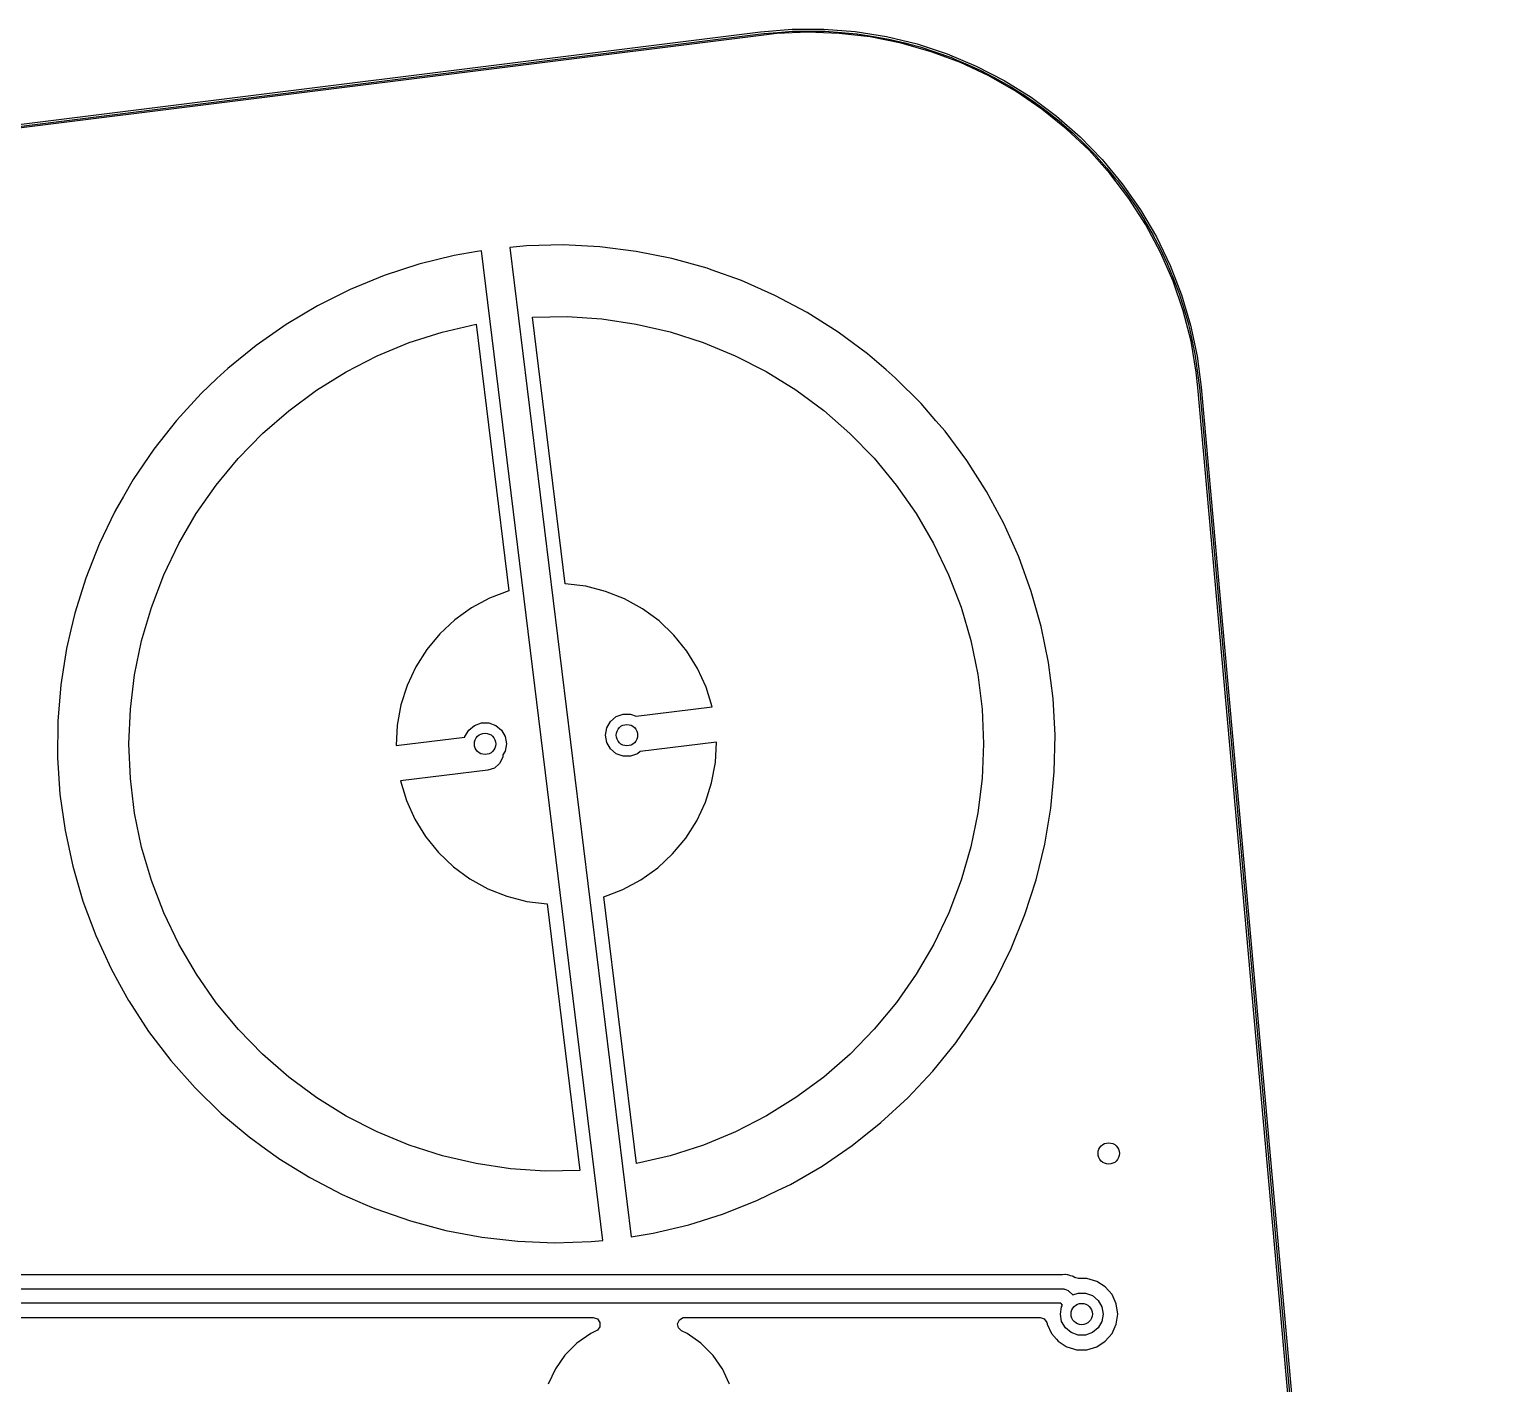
# Model space of a CAD drawing. Extents: x -114 to 114, y -62 to 23.
# Drawn here: x 93.16 to 113.67, y 0.78 to 19.8 of the extents above; entities that cross this region are included whole.
import ezdxf

# ---------------------------------------------------------------- set-up
doc = ezdxf.new("R2010")
doc.units = 0
doc.layers.add('BLACK', color=7, linetype='CONTINUOUS')

msp = doc.modelspace()

# ---------------------------------------------------------------- linework, layer by layer
at = {"layer": 'BLACK', "linetype": 'CONTINUOUS'}
for p, q in [((89.5563, 18.0278), (103.431, 19.7596)), ((103.437, 19.7099), (89.5625, 17.9782)), ((89.6302, 18.0114), (103.433, 19.7341)), ((103.431, 19.7596), (103.873, 19.7968)), ((103.431, 19.7596), (103.431, 19.7596)), ((103.433, 19.7341), (103.435, 19.7343)), ((103.435, 19.7343), (103.479, 19.738)), ((103.656, 19.7372), (103.437, 19.7099)), ((103.437, 19.7099), (103.437, 19.7099)), ((103.479, 19.738), (103.669, 19.754)), ((104.095, 19.7565), (103.656, 19.7372)), ((103.669, 19.754), (103.669, 19.754)), ((103.669, 19.754), (103.67, 19.754)), ((103.67, 19.7541), (103.878, 19.7711)), ((103.67, 19.754), (103.67, 19.7541)), ((103.873, 19.7968), (104.317, 19.7984)), ((103.878, 19.7711), (103.882, 19.7713)), ((103.882, 19.7713), (104.115, 19.7722)), ((104.534, 19.7405), (104.095, 19.7565)), ((104.115, 19.7722), (104.331, 19.7716)), ((104.317, 19.7984), (104.759, 19.7645)), ((104.331, 19.7716), (104.335, 19.7715)), ((104.335, 19.7715), (104.566, 19.7537)), ((104.971, 19.6893), (104.534, 19.7405)), ((104.566, 19.7537), (104.782, 19.7348)), ((104.759, 19.7645), (105.197, 19.6953)), ((104.782, 19.7348), (104.786, 19.7344)), ((104.786, 19.7344), (105.015, 19.6982)), ((105.015, 19.6982), (105.229, 19.661)), ((105.197, 19.6953), (105.628, 19.5911)), ((105.402, 19.6032), (104.971, 19.6893)), ((105.229, 19.661), (105.232, 19.6604)), ((105.232, 19.6604), (105.458, 19.6059)), ((105.825, 19.4829), (105.402, 19.6032)), ((105.458, 19.6059), (105.506, 19.5933)), ((105.506, 19.5933), (105.669, 19.5507)), ((105.628, 19.5911), (106.049, 19.4527)), ((105.669, 19.5507), (105.671, 19.5499)), ((105.671, 19.5499), (105.891, 19.4777)), ((106.237, 19.329), (105.825, 19.4829)), ((105.891, 19.4777), (105.892, 19.4774)), ((105.892, 19.4774), (106.097, 19.4047)), ((106.049, 19.4527), (106.458, 19.281)), ((106.097, 19.4047), (106.1, 19.4037)), ((106.1, 19.4037), (106.158, 19.3794)), ((106.158, 19.3794), (106.313, 19.3142)), ((106.636, 19.1426), (106.237, 19.329)), ((106.313, 19.3142), (106.314, 19.3136)), ((106.314, 19.3136), (106.512, 19.2239)), ((106.458, 19.281), (106.851, 19.0771)), ((106.512, 19.2239), (106.515, 19.2228)), ((106.515, 19.2228), (106.699, 19.1273)), ((107.018, 18.9248), (106.636, 19.1426)), ((106.699, 19.1273), (106.72, 19.1165)), ((106.72, 19.1165), (106.721, 19.1158)), ((106.721, 19.1158), (106.88, 19.0269)), ((106.851, 19.0771), (107.228, 18.8422)), ((106.88, 19.0269), (106.911, 19.0096)), ((106.911, 19.0096), (106.913, 19.0083)), ((106.913, 19.0083), (106.952, 18.9842)), ((106.952, 18.9842), (107.109, 18.886)), ((107.381, 18.6771), (107.018, 18.9248)), ((107.109, 18.886), (107.111, 18.885)), ((107.111, 18.885), (107.291, 18.7632)), ((107.228, 18.8422), (107.584, 18.578)), ((107.291, 18.7632), (107.293, 18.7619)), ((107.293, 18.7619), (107.38, 18.6976)), ((107.38, 18.6976), (107.478, 18.6243)), ((107.723, 18.4011), (107.381, 18.6771)), ((107.478, 18.6243), (107.48, 18.623)), ((107.48, 18.623), (107.65, 18.4864)), ((107.584, 18.578), (107.917, 18.286)), ((107.65, 18.4864), (107.651, 18.4851)), ((107.651, 18.4851), (107.825, 18.333)), ((108.042, 18.0985), (107.723, 18.4011)), ((107.825, 18.333), (107.827, 18.3315)), ((107.827, 18.3315), (107.984, 18.1811)), ((107.917, 18.286), (108.227, 17.9683)), ((107.984, 18.1811), (107.985, 18.1798)), ((107.985, 18.1798), (108.146, 18.0143)), ((108.336, 17.7713), (108.042, 18.0985)), ((108.146, 18.0143), (108.148, 18.0125)), ((108.148, 18.0125), (108.292, 17.8493)), ((108.227, 17.9683), (108.509, 17.6267)), ((108.292, 17.8493), (108.293, 17.8481)), ((108.293, 17.8481), (108.312, 17.8255)), ((108.312, 17.8255), (108.416, 17.7)), ((108.603, 17.4216), (108.336, 17.7713)), ((108.416, 17.7), (108.44, 17.6702)), ((108.44, 17.6702), (108.442, 17.6681)), ((108.442, 17.6681), (108.572, 17.4934)), ((108.509, 17.6267), (108.764, 17.2636)), ((108.572, 17.4934), (108.572, 17.4923)), ((108.572, 17.4923), (108.705, 17.3031)), ((108.841, 17.0516), (108.603, 17.4216)), ((108.705, 17.3031), (108.707, 17.3007)), ((108.707, 17.3007), (108.821, 17.1157)), ((108.764, 17.2636), (108.988, 16.8812)), ((108.821, 17.1157), (108.822, 17.1147)), ((108.822, 17.1147), (108.939, 16.9154)), ((109.048, 16.6638), (108.841, 17.0516)), ((108.939, 16.9154), (108.94, 16.9127)), ((108.94, 16.9127), (109.039, 16.7185)), ((108.988, 16.8812), (109.181, 16.4821)), ((99.1283, 16.6215), (98.63, 16.4982)), ((99.4496, 16.6765), (99.1283, 16.6215)), ((99.5094, 16.6867), (99.4496, 16.6765)), ((101.215, 2.79279), (99.5094, 16.6867)), ((100.145, 16.7572), (99.9065, 16.7342)), ((99.9065, 16.7342), (101.612, 2.84362)), ((100.659, 16.7689), (100.145, 16.7572)), ((100.145, 16.7572), (100.145, 16.7572)), ((100.145, 16.7572), (100.145, 16.7572)), ((101.171, 16.7429), (100.659, 16.7689)), ((100.659, 16.7689), (100.659, 16.7689)), ((100.659, 16.7689), (100.659, 16.7689)), ((101.681, 16.6795), (101.171, 16.7429)), ((102.184, 16.5789), (101.681, 16.6795)), ((101.681, 16.6795), (101.681, 16.6795)), ((101.681, 16.6795), (101.681, 16.6795)), ((101.681, 16.6795), (101.681, 16.6795)), ((109.039, 16.7185), (109.14, 16.5097)), ((109.223, 16.2605), (109.048, 16.6638)), ((98.63, 16.4982), (98.142, 16.3387)), ((102.679, 16.4417), (102.184, 16.5789)), ((102.184, 16.5789), (102.184, 16.5789)), ((102.184, 16.5789), (102.184, 16.5789)), ((102.736, 16.421), (102.679, 16.4417)), ((102.679, 16.4417), (102.679, 16.4417)), ((102.679, 16.4417), (102.679, 16.4417)), ((102.679, 16.4417), (102.679, 16.4417)), ((103.162, 16.2686), (102.736, 16.421)), ((109.14, 16.5097), (109.141, 16.5068)), ((109.141, 16.5068), (109.223, 16.3053)), ((109.181, 16.4821), (109.342, 16.0688)), ((98.142, 16.3387), (97.667, 16.1439)), ((103.632, 16.0606), (103.162, 16.2686)), ((109.223, 16.3053), (109.307, 16.0889)), ((109.366, 15.8446), (109.223, 16.2605)), ((97.667, 16.1439), (97.2076, 15.9148)), ((104.084, 15.8188), (103.632, 16.0606)), ((109.307, 16.0889), (109.308, 16.0857)), ((109.308, 16.0857), (109.372, 15.8785)), ((109.342, 16.0688), (109.469, 15.6439)), ((97.2076, 15.9148), (96.7662, 15.6528)), ((97.2076, 15.9148), (97.2076, 15.9148)), ((104.518, 15.5445), (104.084, 15.8188)), ((104.084, 15.8188), (104.084, 15.8188)), ((109.475, 15.4185), (109.366, 15.8446)), ((109.372, 15.8785), (109.439, 15.6558)), ((96.7662, 15.6527), (96.3451, 15.359)), ((96.7662, 15.6528), (96.7662, 15.6527)), ((98.9593, 15.547), (99.4342, 15.6579)), ((99.4342, 15.6579), (99.8939, 11.9136)), ((100.228, 15.7554), (100.716, 15.7627)), ((100.688, 12.0111), (100.228, 15.7554)), ((100.716, 15.7627), (101.202, 15.7303)), ((101.202, 15.7303), (101.685, 15.6584)), ((101.685, 15.6584), (102.16, 15.5477)), ((109.439, 15.6558), (109.44, 15.6522)), ((109.44, 15.6522), (109.447, 15.6173)), ((109.447, 15.6173), (109.486, 15.4416)), ((109.469, 15.6439), (109.561, 15.2102)), ((98.0443, 15.2114), (98.495, 15.3978)), ((98.495, 15.3978), (98.9593, 15.547)), ((102.16, 15.5477), (102.624, 15.3987)), ((102.624, 15.3987), (103.075, 15.2126)), ((104.931, 15.2391), (104.518, 15.5445)), ((109.549, 14.985), (109.475, 15.4185)), ((109.486, 15.4416), (109.534, 15.2133)), ((96.3451, 15.359), (95.9467, 15.0353)), ((97.6103, 14.9891), (98.0443, 15.2114)), ((103.075, 15.2126), (103.509, 14.9904)), ((105.192, 15.0146), (104.931, 15.2391)), ((104.931, 15.2391), (104.931, 15.2391)), ((104.931, 15.2391), (104.931, 15.2391)), ((109.534, 15.2133), (109.535, 15.2094)), ((109.535, 15.2094), (109.563, 15.0012)), ((109.561, 15.2102), (109.618, 14.7705)), ((95.9467, 15.0353), (95.796, 14.8932)), ((97.1958, 14.7322), (97.6103, 14.9891)), ((103.509, 14.9904), (103.924, 14.7337)), ((105.32, 14.9044), (105.192, 15.0146)), ((109.569, 14.766), (109.549, 14.985)), ((109.563, 15.0012), (109.593, 14.7693)), ((95.796, 14.8932), (95.5731, 14.6832)), ((105.684, 14.542), (105.32, 14.9044)), ((105.32, 14.9044), (105.32, 14.9044)), ((109.593, 14.7693), (109.593, 14.7673)), ((109.618, 14.7705), (109.618, 14.7705)), ((109.618, 14.7705), (113.67, -30.4187)), ((95.5731, 14.6832), (95.2263, 14.3047)), ((95.5731, 14.6832), (95.5731, 14.6832)), ((95.5731, 14.6832), (95.5731, 14.6832)), ((95.5731, 14.6832), (95.5731, 14.6832)), ((96.8035, 14.4425), (97.1958, 14.7322)), ((103.924, 14.7337), (104.316, 14.4442)), ((113.621, -30.4231), (109.569, 14.766)), ((109.569, 14.766), (109.569, 14.766)), ((109.593, 14.7673), (110.351, 6.31044)), ((96.436, 14.1219), (96.8035, 14.4425)), ((104.316, 14.4442), (104.684, 14.1238)), ((105.892, 14.3015), (105.684, 14.542)), ((105.684, 14.542), (105.684, 14.542)), ((95.2263, 14.3047), (94.9081, 13.9018)), ((95.2263, 14.3047), (95.2263, 14.3047)), ((106.02, 14.154), (105.892, 14.3015)), ((106.327, 13.7424), (106.02, 14.154)), ((96.0957, 13.7726), (96.436, 14.1219)), ((104.684, 14.1238), (105.024, 13.7745)), ((94.9081, 13.9018), (94.6203, 13.4767)), ((94.9081, 13.9018), (94.9081, 13.9018)), ((95.785, 13.3967), (96.0957, 13.7726)), ((105.024, 13.7745), (105.335, 13.3988)), ((106.603, 13.3094), (106.327, 13.7424)), ((94.6203, 13.4767), (94.4831, 13.2381)), ((95.5058, 12.9968), (95.785, 13.3967)), ((105.335, 13.3988), (105.614, 12.9991)), ((94.4831, 13.2381), (94.3664, 13.0352)), ((106.846, 12.8574), (106.603, 13.3094)), ((94.3585, 13.0195), (94.1467, 12.5792)), ((94.3644, 13.0316), (94.3585, 13.0195)), ((94.3664, 13.0352), (94.3644, 13.0316)), ((95.26, 12.5756), (95.5058, 12.9968)), ((105.614, 12.9991), (105.86, 12.578)), ((107.056, 12.3887), (106.846, 12.8574)), ((94.1418, 12.5691), (93.9536, 12.0914)), ((94.1467, 12.5792), (94.1418, 12.5691)), ((95.0492, 12.1359), (95.26, 12.5756)), ((105.86, 12.578), (106.071, 12.1383)), ((107.23, 11.906), (107.056, 12.3887)), ((94.8749, 11.6804), (95.0492, 12.1359)), ((106.071, 12.1383), (106.246, 11.6829)), ((93.9536, 12.0914), (93.8009, 11.6013)), ((93.9536, 12.0914), (93.9536, 12.0914)), ((99.8939, 11.9136), (99.6249, 11.8108)), ((100.974, 11.9764), (100.688, 12.0111)), ((101.253, 11.9055), (100.974, 11.9764)), ((101.521, 11.7996), (101.253, 11.9055)), ((107.369, 11.4118), (107.23, 11.906)), ((99.6249, 11.8108), (99.3713, 11.6745)), ((101.773, 11.6603), (101.521, 11.7996)), ((93.8009, 11.6013), (93.7463, 11.3663)), ((93.8009, 11.6013), (93.8009, 11.6013)), ((93.8009, 11.6013), (93.8009, 11.6013)), ((93.8009, 11.6013), (93.8009, 11.6013)), ((94.7381, 11.2123), (94.8749, 11.6804)), ((99.1371, 11.5069), (98.9262, 11.3108)), ((99.3713, 11.6745), (99.1371, 11.5069)), ((102.005, 11.49), (101.773, 11.6603)), ((102.214, 11.2914), (102.005, 11.49)), ((106.246, 11.6829), (106.383, 11.2149)), ((93.7463, 11.3663), (93.6846, 11.1013)), ((98.9262, 11.3108), (98.7421, 11.0894)), ((102.395, 11.0678), (102.214, 11.2914)), ((107.472, 10.9087), (107.369, 11.4118)), ((93.6846, 11.1013), (93.6052, 10.5941)), ((94.6397, 10.7347), (94.7381, 11.2123)), ((98.7421, 11.0894), (98.5878, 10.8462)), ((106.383, 11.2149), (106.481, 10.7373)), ((102.546, 10.8229), (102.395, 11.0678)), ((107.537, 10.3995), (107.472, 10.9087)), ((94.5805, 10.2506), (94.6397, 10.7347)), ((98.5878, 10.8462), (98.4658, 10.5854)), ((102.665, 10.5606), (102.546, 10.8229)), ((106.481, 10.7373), (106.541, 10.2533)), ((93.6052, 10.5941), (93.5631, 10.0824)), ((93.6052, 10.5941), (93.6052, 10.5941)), ((98.4658, 10.5854), (98.3782, 10.3111)), ((102.75, 10.2853), (102.665, 10.5606)), ((98.3782, 10.3111), (98.3262, 10.0278)), ((101.682, 10.1542), (102.75, 10.2853)), ((107.565, 9.88691), (107.537, 10.3995)), ((93.5631, 10.0824), (93.5586, 9.56908)), ((93.5631, 10.0824), (93.5631, 10.0824)), ((94.5608, 9.76334), (94.5805, 10.2506)), ((99.4108, 10.0245), (99.5087, 10.0601)), ((99.5087, 10.0601), (99.6129, 10.0601)), ((99.6129, 10.0601), (99.7108, 10.0245)), ((101.271, 9.98913), (101.324, 10.0794)), ((101.324, 10.0794), (101.403, 10.1463)), ((101.403, 10.1463), (101.501, 10.182)), ((101.501, 10.182), (101.605, 10.182)), ((101.605, 10.182), (101.682, 10.1542)), ((106.541, 10.2533), (106.561, 9.76598)), ((98.3262, 10.0278), (98.3109, 9.74029)), ((98.3109, 9.74029), (99.2774, 9.85896)), ((99.2774, 9.85896), (99.2789, 9.86726)), ((99.2789, 9.86726), (99.331, 9.95749)), ((99.331, 9.95749), (99.4108, 10.0245)), ((99.7108, 10.0245), (99.7906, 9.95749)), ((99.7906, 9.95749), (99.8427, 9.86726)), ((99.8427, 9.86726), (99.8608, 9.76466)), ((101.253, 9.88653), (101.271, 9.98913)), ((101.271, 9.78392), (101.253, 9.88653)), ((107.555, 9.37364), (107.565, 9.88691)), ((94.5807, 9.27607), (94.5608, 9.76334)), ((99.8427, 9.66205), (99.8115, 9.60808)), ((99.8608, 9.76466), (99.8427, 9.66205)), ((101.324, 9.69369), (101.271, 9.78392)), ((101.403, 9.62672), (101.324, 9.69369)), ((101.74, 9.65759), (101.703, 9.62672)), ((102.811, 9.78903), (101.74, 9.65759)), ((102.795, 9.50147), (102.811, 9.78903)), ((106.561, 9.76598), (106.541, 9.27871)), ((93.5586, 9.56908), (93.5586, 9.56907)), ((93.5586, 9.56907), (93.5917, 9.05677)), ((99.7652, 9.48888), (99.6913, 9.4252)), ((99.8092, 9.57598), (99.7652, 9.48888)), ((99.8115, 9.60808), (99.8092, 9.57598)), ((101.501, 9.59109), (101.403, 9.62672)), ((101.605, 9.59109), (101.501, 9.59109)), ((101.703, 9.62672), (101.605, 9.59109)), ((102.743, 9.21822), (102.795, 9.50147)), ((94.6401, 8.79203), (94.5807, 9.27607)), ((99.5987, 9.39465), (98.3719, 9.24402)), ((98.3719, 9.24402), (98.4563, 8.9687)), ((99.6913, 9.4252), (99.5987, 9.39465)), ((106.541, 9.27871), (106.482, 8.79464)), ((107.507, 8.86246), (107.555, 9.37364)), ((93.5917, 9.05677), (93.5917, 9.05675)), ((93.5917, 9.05675), (93.6623, 8.54828)), ((102.656, 8.94393), (102.743, 9.21822)), ((98.4563, 8.9687), (98.5752, 8.70643)), ((102.534, 8.68307), (102.656, 8.94393)), ((107.423, 8.35613), (107.507, 8.86246)), ((94.7387, 8.31441), (94.6401, 8.79203)), ((98.5752, 8.70643), (98.7266, 8.46149)), ((102.379, 8.43994), (102.534, 8.68307)), ((106.482, 8.79464), (106.384, 8.31698)), ((93.6623, 8.54828), (93.6623, 8.54828)), ((93.6623, 8.54828), (93.6623, 8.54827)), ((93.6623, 8.54827), (93.7699, 8.0463)), ((98.7266, 8.46149), (98.9081, 8.23789)), ((102.195, 8.2185), (102.379, 8.43994)), ((94.8757, 7.84638), (94.7387, 8.31441)), ((98.9081, 8.23789), (99.1166, 8.03931)), ((101.985, 8.02239), (102.195, 8.2185)), ((106.384, 8.31698), (106.247, 7.84889)), ((107.301, 7.85736), (107.423, 8.35613)), ((93.7699, 8.0463), (93.914, 7.55357)), ((99.1166, 8.03931), (99.3488, 7.86898)), ((101.75, 7.85481), (101.985, 8.02239)), ((95.0503, 7.39102), (94.8757, 7.84638)), ((99.3488, 7.86898), (99.6009, 7.72971)), ((101.497, 7.71852), (101.75, 7.85481)), ((106.247, 7.84889), (106.072, 7.39345)), ((107.143, 7.36884), (107.301, 7.85736)), ((99.6009, 7.72971), (99.8686, 7.62377)), ((99.8686, 7.62377), (100.148, 7.5529)), ((101.228, 7.61575), (101.497, 7.71852)), ((101.687, 3.87138), (101.228, 7.61575)), ((93.914, 7.55357), (94.0938, 7.07271)), ((95.2612, 6.95134), (95.0503, 7.39102)), ((100.148, 7.5529), (100.434, 7.51826)), ((100.434, 7.51826), (100.893, 3.77388)), ((106.072, 7.39345), (105.862, 6.95368)), ((106.95, 6.89319), (107.143, 7.36884)), ((94.0938, 7.07271), (94.0938, 7.0727)), ((94.0938, 7.0727), (94.0938, 7.0727)), ((94.0938, 7.0727), (94.3083, 6.60632)), ((95.5072, 6.53024), (95.2612, 6.95134)), ((105.862, 6.95368), (105.616, 6.53247)), ((106.723, 6.43296), (106.95, 6.89319)), ((94.3083, 6.60632), (94.3083, 6.60631)), ((94.3083, 6.60631), (94.427, 6.39131)), ((94.427, 6.39131), (94.5547, 6.15994)), ((95.7866, 6.13052), (95.5072, 6.53024)), ((105.616, 6.53247), (105.337, 6.13262)), ((106.462, 5.99062), (106.723, 6.43296)), ((94.5547, 6.15994), (94.5564, 6.15686)), ((94.5564, 6.15686), (94.5564, 6.15686)), ((94.5564, 6.15686), (94.8368, 5.72682)), ((110.351, 6.31044), (113.645, -30.4189)), ((96.0975, 5.7548), (95.7866, 6.13052)), ((105.337, 6.13262), (105.026, 5.75677)), ((106.17, 5.56856), (106.462, 5.99062)), ((96.4379, 5.40557), (96.0975, 5.7548)), ((105.026, 5.75677), (104.686, 5.40739)), ((94.8368, 5.72682), (94.8368, 5.72681)), ((94.8368, 5.72681), (95.1479, 5.31843)), ((105.847, 5.16903), (106.17, 5.56856)), ((96.8055, 5.08514), (96.4379, 5.40557)), ((104.686, 5.40739), (104.318, 5.08679)), ((95.1479, 5.31843), (95.488, 4.93394)), ((105.497, 4.79418), (105.847, 5.16903)), ((95.488, 4.93394), (95.8555, 4.57539)), ((97.198, 4.79562), (96.8055, 5.08514)), ((104.318, 5.08679), (103.926, 4.79711)), ((97.6126, 4.53893), (97.198, 4.79562)), ((103.926, 4.79711), (103.511, 4.54023)), ((105.119, 4.44604), (105.497, 4.79418)), ((95.8555, 4.57539), (95.9737, 4.47579)), ((98.0467, 4.31677), (97.6126, 4.53893)), ((103.511, 4.54023), (103.077, 4.31787)), ((95.9737, 4.47579), (96.2481, 4.24473)), ((98.4975, 4.13059), (98.0467, 4.31677)), ((103.077, 4.31787), (102.627, 4.1315)), ((104.718, 4.12645), (105.119, 4.44604)), ((96.2481, 4.24473), (96.2481, 4.24471)), ((96.2481, 4.24471), (96.4772, 4.07891)), ((98.9618, 3.98163), (98.4975, 4.13059)), ((102.627, 4.1315), (102.162, 3.98234)), ((104.294, 3.83716), (104.718, 4.12645)), ((96.4772, 4.07891), (96.6589, 3.94741)), ((96.6589, 3.94741), (96.664, 3.94369)), ((96.664, 3.94369), (97.1008, 3.67394)), ((99.4368, 3.87088), (98.9618, 3.98163)), ((102.162, 3.98234), (101.687, 3.87138)), ((99.9191, 3.79907), (99.4368, 3.87088)), ((100.406, 3.76666), (99.9191, 3.79907)), ((100.893, 3.77388), (100.406, 3.76666)), ((103.849, 3.5797), (104.294, 3.83716)), ((97.1008, 3.67394), (97.1008, 3.67393)), ((97.1008, 3.67393), (97.1008, 3.67393)), ((97.1008, 3.67393), (97.5561, 3.43688)), ((103.388, 3.35545), (103.679, 3.49715)), ((103.679, 3.49715), (103.849, 3.57969)), ((103.849, 3.57969), (103.849, 3.5797)), ((103.849, 3.57969), (103.849, 3.57969)), ((97.5561, 3.43688), (97.8788, 3.29792)), ((97.8788, 3.29792), (97.9647, 3.26092)), ((102.911, 3.16564), (103.388, 3.35545)), ((97.9647, 3.26092), (98.0276, 3.23382)), ((98.0276, 3.23382), (98.5128, 3.06584)), ((102.421, 3.01126), (102.911, 3.16564)), ((98.5128, 3.06584), (98.5128, 3.06583)), ((98.5128, 3.06583), (98.5128, 3.06583)), ((98.5128, 3.06583), (99.0089, 2.93383)), ((99.0089, 2.93383), (99.0089, 2.93383)), ((99.0089, 2.93383), (99.0089, 2.93383)), ((99.0089, 2.93383), (99.5133, 2.83852)), ((101.612, 2.84362), (101.921, 2.89316)), ((101.921, 2.89316), (102.421, 3.01126)), ((99.5133, 2.83852), (100.023, 2.7804)), ((100.023, 2.7804), (100.536, 2.7598)), ((100.536, 2.7598), (101.049, 2.77682)), ((101.049, 2.77682), (101.215, 2.79279)), ((107.664, 2.31104), (87.2948, 2.31104)), ((107.67, 2.31152), (107.664, 2.31104)), ((107.702, 2.31592), (107.67, 2.31152)), ((107.712, 2.31367), (107.702, 2.31592)), ((107.702, 2.31592), (107.702, 2.31592)), ((107.734, 2.31104), (107.712, 2.31367)), ((107.744, 2.31104), (107.734, 2.31104)), ((107.774, 2.29953), (107.744, 2.31104)), ((107.744, 2.31104), (107.744, 2.31104)), ((107.744, 2.31104), (107.744, 2.31104)), ((107.744, 2.31104), (107.744, 2.31104)), ((107.78, 2.2975), (107.774, 2.29953)), ((107.811, 2.2902), (107.78, 2.2975)), ((107.819, 2.28465), (107.811, 2.2902)), ((107.811, 2.2902), (107.811, 2.2902)), ((107.84, 2.27401), (107.819, 2.28465)), ((107.849, 2.27046), (107.84, 2.27401)), ((107.857, 2.26714), (107.849, 2.27046)), ((107.849, 2.27046), (107.849, 2.27046)), ((107.858, 2.26936), (107.857, 2.26714)), ((107.896, 2.25856), (107.858, 2.26936)), ((108.012, 2.25856), (107.896, 2.25856)), ((108.15, 2.21801), (108.012, 2.25856)), ((108.012, 2.25856), (108.012, 2.25856)), ((87.2392, 2.11054), (107.688, 2.11054)), ((107.688, 2.11054), (107.696, 2.10805)), ((107.696, 2.10805), (107.703, 2.10931)), ((107.703, 2.10931), (107.724, 2.09868)), ((107.724, 2.09868), (107.747, 2.09144)), ((107.747, 2.09144), (107.751, 2.08492)), ((107.751, 2.08492), (107.759, 2.08125)), ((107.759, 2.08125), (107.814, 2.0263)), ((107.814, 2.0263), (107.888, 2.0535)), ((107.888, 2.0535), (107.992, 2.0535)), ((107.992, 2.0535), (108.09, 2.01787)), ((108.271, 2.1402), (108.15, 2.21801)), ((108.15, 2.21801), (108.15, 2.21801)), ((108.15, 2.21801), (108.15, 2.21801)), ((108.15, 2.21801), (108.15, 2.21801)), ((108.366, 2.03143), (108.271, 2.1402)), ((108.271, 2.1402), (108.271, 2.1402)), ((108.271, 2.1402), (108.271, 2.1402)), ((107.646, 1.91054), (87.2392, 1.91054)), ((107.64, 1.75806), (107.658, 1.86066)), ((107.672, 1.88468), (107.646, 1.91054)), ((107.658, 1.86066), (107.672, 1.88468)), ((108.09, 2.01787), (108.17, 1.95089)), ((108.17, 1.95089), (108.222, 1.86066)), ((108.222, 1.86066), (108.24, 1.75806)), ((108.425, 1.90051), (108.366, 2.03143)), ((108.446, 1.75806), (108.425, 1.90051)), ((87.2868, 1.71004), (101.08, 1.71004)), ((101.08, 1.71004), (101.139, 1.69113)), ((101.139, 1.69113), (101.175, 1.64163)), ((101.175, 1.64163), (101.175, 1.58045)), ((102.264, 1.62311), (102.29, 1.67856)), ((102.29, 1.67856), (102.344, 1.70822)), ((102.344, 1.70822), (102.363, 1.71004)), ((102.363, 1.71004), (107.356, 1.71004)), ((107.356, 1.71004), (107.414, 1.69113)), ((107.414, 1.69113), (107.45, 1.64163)), ((107.45, 1.64163), (107.454, 1.62513)), ((107.658, 1.65545), (107.64, 1.75806)), ((107.711, 1.56522), (107.658, 1.65545)), ((108.222, 1.65545), (108.17, 1.56522)), ((108.24, 1.75806), (108.222, 1.65545)), ((108.425, 1.6156), (108.446, 1.75806)), ((101.044, 1.48469), (100.85, 1.34916)), ((101.122, 1.52132), (101.044, 1.4847)), ((101.044, 1.4847), (101.044, 1.48469)), ((101.139, 1.53095), (101.122, 1.52132)), ((101.175, 1.58045), (101.139, 1.53095)), ((102.276, 1.56305), (102.264, 1.62311)), ((102.321, 1.52132), (102.276, 1.56305)), ((102.399, 1.4847), (102.321, 1.52132)), ((102.399, 1.48469), (102.399, 1.4847)), ((102.399, 1.48468), (102.399, 1.48469)), ((102.399, 1.48469), (102.399, 1.48469)), ((102.399, 1.48469), (102.399, 1.48469)), ((102.593, 1.34916), (102.399, 1.48468)), ((107.454, 1.62513), (107.455, 1.6156)), ((107.455, 1.6156), (107.515, 1.4847)), ((107.515, 1.4847), (107.515, 1.48468)), ((107.515, 1.48468), (107.584, 1.40495)), ((107.79, 1.49825), (107.711, 1.56522)), ((107.888, 1.46261), (107.79, 1.49825)), ((107.992, 1.46261), (107.888, 1.46261)), ((108.09, 1.49825), (107.992, 1.46261)), ((108.17, 1.56522), (108.09, 1.49825)), ((108.271, 1.37591), (108.366, 1.48468)), ((108.366, 1.48468), (108.425, 1.6156)), ((100.85, 1.34916), (100.683, 1.18205)), ((102.593, 1.34915), (102.593, 1.34916)), ((102.76, 1.18206), (102.593, 1.34915)), ((102.593, 1.34915), (102.593, 1.34915)), ((107.584, 1.40495), (107.609, 1.37591)), ((107.609, 1.37591), (107.723, 1.30264)), ((107.723, 1.30264), (107.73, 1.2981)), ((107.73, 1.2981), (107.825, 1.27031)), ((107.825, 1.27031), (107.868, 1.25756)), ((107.868, 1.25756), (107.868, 1.25756)), ((107.868, 1.25756), (107.868, 1.25756)), ((107.868, 1.25756), (107.868, 1.25756)), ((107.868, 1.25756), (108.012, 1.25756)), ((108.012, 1.25756), (108.15, 1.2981)), ((108.012, 1.25756), (108.012, 1.25756)), ((108.15, 1.2981), (108.271, 1.37591)), ((100.683, 1.18205), (100.548, 0.988486)), ((102.76, 1.18205), (102.76, 1.18206)), ((102.763, 1.17802), (102.76, 1.18205)), ((102.76, 1.18205), (102.76, 1.18205)), ((102.89, 0.995993), (102.763, 1.17802)), ((100.548, 0.988486), (100.448, 0.77432)), ((102.896, 0.988484), (102.89, 0.995993)), ((102.896, 0.988476), (102.896, 0.988484)), ((102.99, 0.785041), (102.896, 0.988476)), ((102.995, 0.77432), (102.99, 0.785041))]:
    msp.add_line(p, q, dxfattribs=at)
at = {"layer": 'BLACK'}
for centre in [(99.5608, 9.76466), (101.553, 9.88653), (108.319, 4.01316), (107.94, 1.75806)]:
    msp.add_circle(centre, 0.15, dxfattribs=at)

doc.saveas('drawing.dxf')
